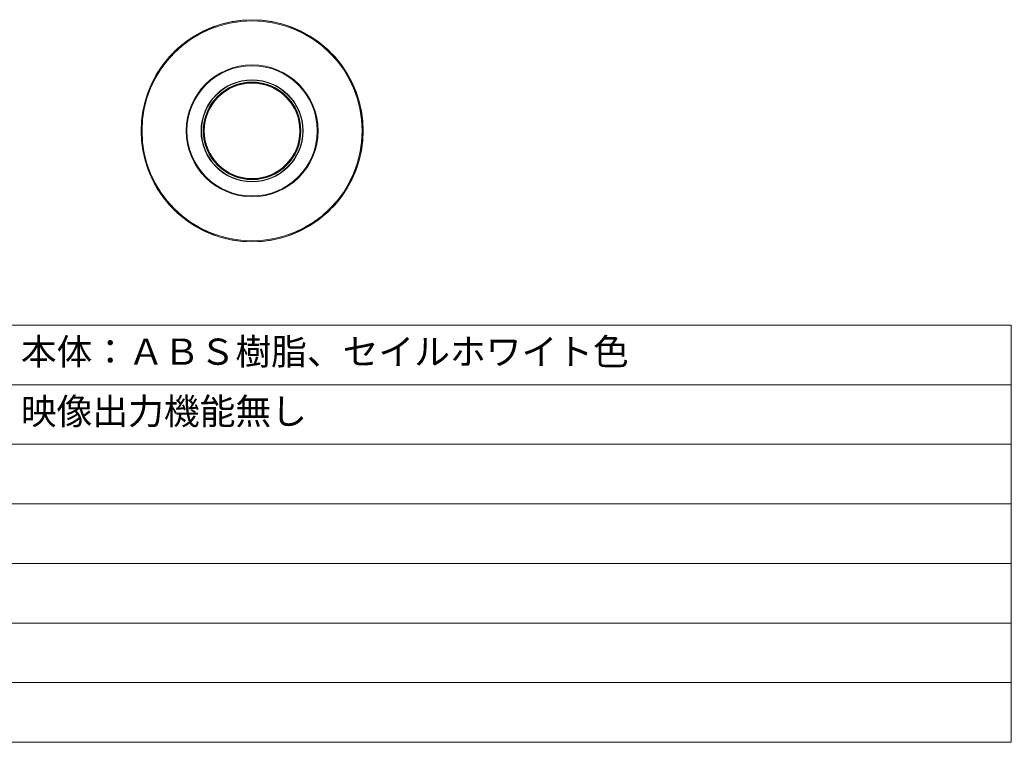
# Model space of a CAD drawing. Units: millimetres, scale not verified. Extents: x -63 to 62, y -56 to 57.
# Drawn here: x -20.7 to 62.5, y -56.5 to 4.1 of the extents above; entities that cross this region are included whole.
import ezdxf
from ezdxf.enums import TextEntityAlignment as Align

# ---------------------------------------------------------------- set-up
doc = ezdxf.new("R2010")
doc.units = ezdxf.units.MM
doc.header["$LTSCALE"] = 0.125
doc.layers.add('0-2_MOJI1', color=7, linetype='Continuous')
doc.layers.add('0-3_WAKU', color=1, linetype='Continuous', lineweight=18)
doc.layers.add('0-6_GAIKEI', color=1, linetype='Continuous', lineweight=18)
doc.styles.add('ＭＳ ゴシック', font='')
doc.styles.get('ＭＳ ゴシック').set_extended_font_data('MS Gothic')

msp = doc.modelspace()

# ---------------------------------------------------------------- linework, layer by layer
at = {"layer": '0-3_WAKU', "color": 4}
for p in [(-62.5005, -21.4969), (62.4995, -56.4969)]:
    msp.add_line(p, (62.4995, -21.4969), dxfattribs=at)
at = {"layer": '0-3_WAKU'}
for p, q in [((-62.5005, -26.4969), (62.4995, -26.4969)), ((-62.5005, -31.4969), (62.4995, -31.4969)), ((-62.5005, -36.4969), (62.4995, -36.4969)), ((62.4995, -41.4969), (-62.5005, -41.4969)), ((62.4995, -46.4969), (-62.5005, -46.4969)), ((62.4995, -51.4969), (-62.5005, -51.4969))]:
    msp.add_line(p, q, dxfattribs=at)
at = {"layer": '0-3_WAKU', "color": 4}
msp.add_lwpolyline([(-62.5005, -21.4969), (-62.5005, -56.4969), (62.4995, -56.4969)], dxfattribs=at)
at = {"layer": '0-6_GAIKEI', "color": 7}
for p, q in [((-7.3945, 1.7429), (-7.3983, 1.7466)), ((5.0501, 1.7429), (5.0538, 1.7466)), ((-8.1016, 1.0358), (-8.1054, 1.0395)), ((5.7572, 1.0358), (5.7609, 1.0395)), ((-8.1016, -11.4088), (-8.1054, -11.4126)), ((5.7572, -11.4088), (5.7609, -11.4126)), ((-7.3945, -12.116), (-7.3983, -12.1197)), ((5.0501, -12.116), (5.0538, -12.1197))]:
    msp.add_line(p, q, dxfattribs=at)
at = {"layer": '0-6_GAIKEI'}
for radius in [9.3036, 9.2343, 5.5298, 5.4687, 4.2805, 4.0932, 4.0562, 4.05, 4.0437, 4.0237, 4.0094]:
    msp.add_circle((-1.1722, -5.1865), radius, dxfattribs=at)
at = {"layer": '0-6_GAIKEI', "color": 7}
for radius, start, end in [(9.3183, 48.07583, 131.92416), (9.3131, 131.92244, 138.07756), (9.3131, 41.92244, 48.07756), (9.3184, 138.07583, 221.92412), (9.3183, 318.07585, 41.92417), (9.3131, 221.92244, 228.07757), (9.3131, 311.92244, 318.07757), (9.3183, 228.07584, 311.92417)]:
    msp.add_arc((-1.1722, -5.1865), radius, start, end, dxfattribs=at)
at = {"layer": '0-6_GAIKEI'}
msp.add_arc((-1.1722, -5.1865), 4.2505, 90, 89.99991, dxfattribs=at)

# ---------------------------------------------------------------- texts
at = {"layer": '0-2_MOJI1', "style": 'ＭＳ ゴシック'}
for s, p in [('本体：ＡＢＳ樹脂、セイルホワイト色', (-20.5688, -25.4813)), ('映像出力機能無し', (-20.5688, -30.4813))]:
    msp.add_text(s, height=2.199, dxfattribs=at).set_placement(p, align=Align.BOTTOM_LEFT)

doc.saveas('drawing.dxf')
